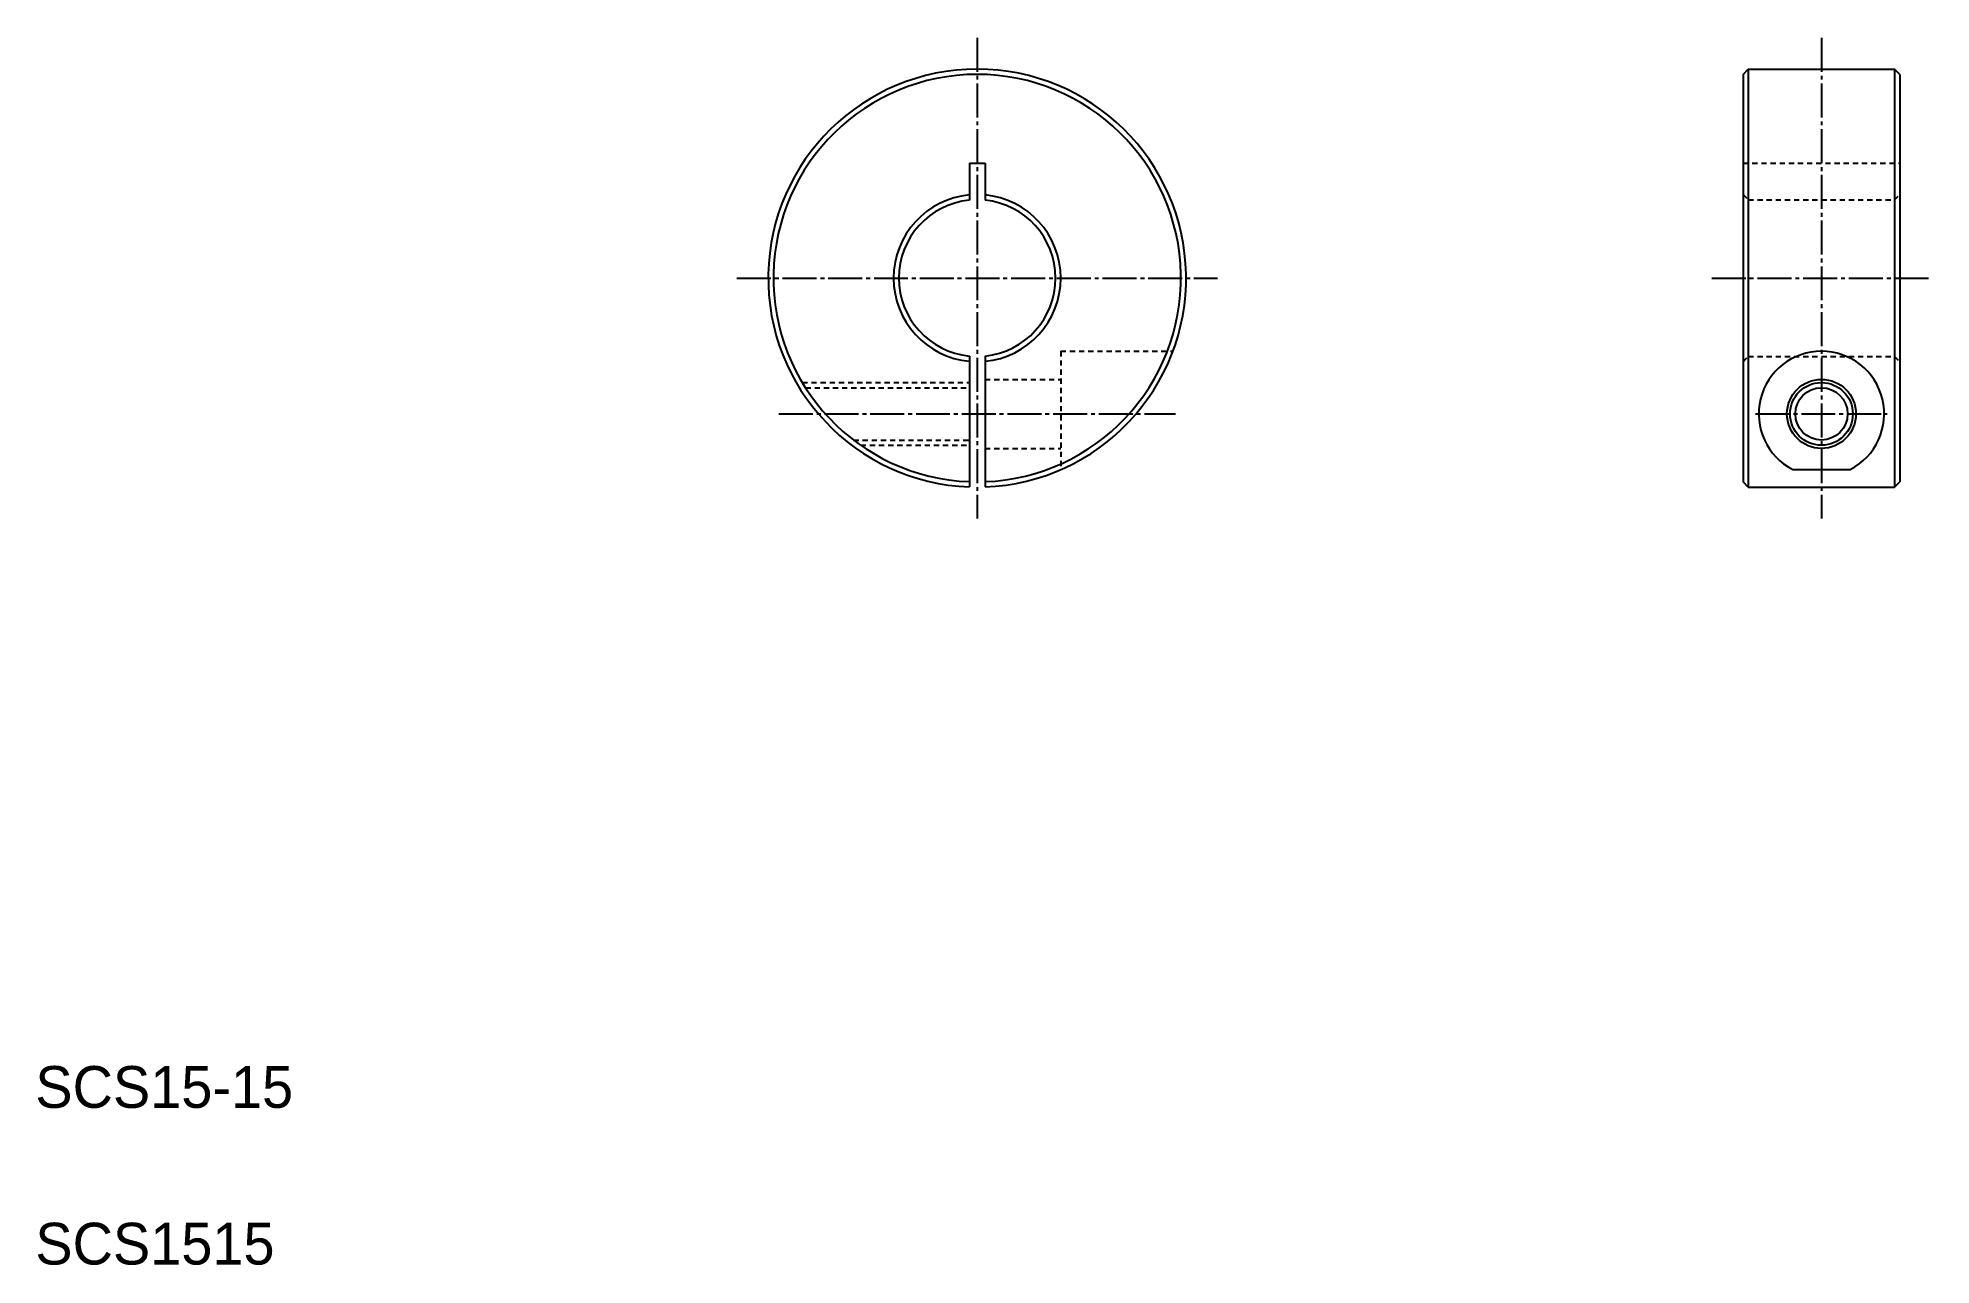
# Model space of a CAD drawing. Extents: x 10 to 191, y 10 to 127.
import ezdxf

# ---------------------------------------------------------------- set-up
doc = ezdxf.new("R2010")
doc.units = 0
doc.header["$LTSCALE"] = 0.25
doc.linetypes.add('CENTER', pattern=[17.5, 13, -1.5, 1.5, -1.5])
doc.linetypes.add('DASHED', pattern=[3.5, 2, -1.5])
doc.layers.get('0').update_dxf_attribs({"linetype": 'CONTINUOUS'})
doc.layers.add('CENTER', color=1, linetype='CENTER')

msp = doc.modelspace()

# ---------------------------------------------------------------- linework, layer by layer
at = {"color": 7, "linetype": 'CONTINUOUS'}
for p, q in [((173.46, 123.93), (173.96, 124.43)), ((173.46, 123.93), (173.46, 84.93)), ((173.96, 124.43), (173.96, 84.43)), ((173.96, 124.43), (187.96, 124.43)), ((187.96, 124.43), (187.96, 84.43)), ((188.46, 123.93), (187.96, 124.43)), ((188.46, 123.93), (188.46, 84.93)), ((99.4, 115.43), (99.4, 111.89)), ((99.4, 115.43), (100.9, 115.43)), ((100.9, 115.43), (100.9, 111.89)), ((99.4, 96.97), (99.4, 84.44)), ((100.9, 96.97), (100.9, 84.44)), ((178.2, 86.1), (183.71, 86.1)), ((173.96, 84.43), (173.46, 84.93)), ((173.96, 84.43), (187.96, 84.43)), ((187.96, 84.43), (188.46, 84.93))]:
    msp.add_line(p, q, dxfattribs=at)
at = {"color": 3, "linetype": 'DASHED'}
for p, q in [((173.46, 115.43), (188.46, 115.43)), ((173.46, 112.43), (173.96, 111.93)), ((187.96, 111.93), (188.46, 112.43)), ((173.96, 111.93), (187.96, 111.93)), ((108.15, 97.43), (108.15, 86.1)), ((108.15, 97.43), (118.88, 97.43)), ((173.46, 96.43), (173.96, 96.93)), ((173.96, 96.93), (187.96, 96.93)), ((187.96, 96.93), (188.46, 96.43)), ((83.41, 94.43), (99.4, 94.43)), ((100.9, 94.73), (108.15, 94.73)), ((83.72, 93.93), (99.4, 93.93)), ((88.31, 88.93), (99.4, 88.93)), ((89, 88.43), (99.4, 88.43)), ((100.9, 88.13), (108.15, 88.13))]:
    msp.add_line(p, q, dxfattribs=at)
for p, q in [((187.96, 114.43), (187.96, 114.43)), ((187.96, 104.43), (187.96, 104.43))]:
    msp.add_line(p, q)
at = {"color": 7, "linetype": 'CONTINUOUS'}
for radius in [3.3, 2.5]:
    msp.add_circle((180.96, 91.43), radius, dxfattribs=at)
at = {"color": 3, "linetype": 'CONTINUOUS'}
msp.add_circle((180.96, 91.43), 3, dxfattribs=at)
at = {"color": 7, "linetype": 'CONTINUOUS'}
for centre, radius, start, end in [((100.15, 104.43), 20, 272.1491, 267.8509), ((100.15, 104.43), 19.5, 272.2042, 267.7958), ((100.15, 104.43), 8, 95.3794, 264.6206), ((100.15, 104.43), 8, 275.3794, 84.6206), ((100.15, 104.43), 7.5, 95.7392, 264.2608), ((100.15, 104.43), 7.5, 275.7392, 84.2608), ((180.96, 91.43), 6, 297.3291, 242.6709)]:
    msp.add_arc(centre, radius, start, end, dxfattribs=at)
at = {"layer": 'CENTER', "color": 1, "linetype": 'CENTER'}
for p, q in [((100.15, 127.43), (100.15, 81.43)), ((180.96, 127.43), (180.96, 81.43)), ((77.15, 104.43), (123.15, 104.43)), ((170.46, 104.43), (191.46, 104.43)), ((81.17, 91.43), (119.12, 91.43)), ((174.66, 91.43), (187.26, 91.43))]:
    msp.add_line(p, q, dxfattribs=at)

# ---------------------------------------------------------------- texts
for s, p in [('SCS15-15', (10, 25)), ('SCS1515', (10, 10))]:
    msp.add_text(s, height=4).set_placement(p)

doc.saveas('drawing.dxf')
